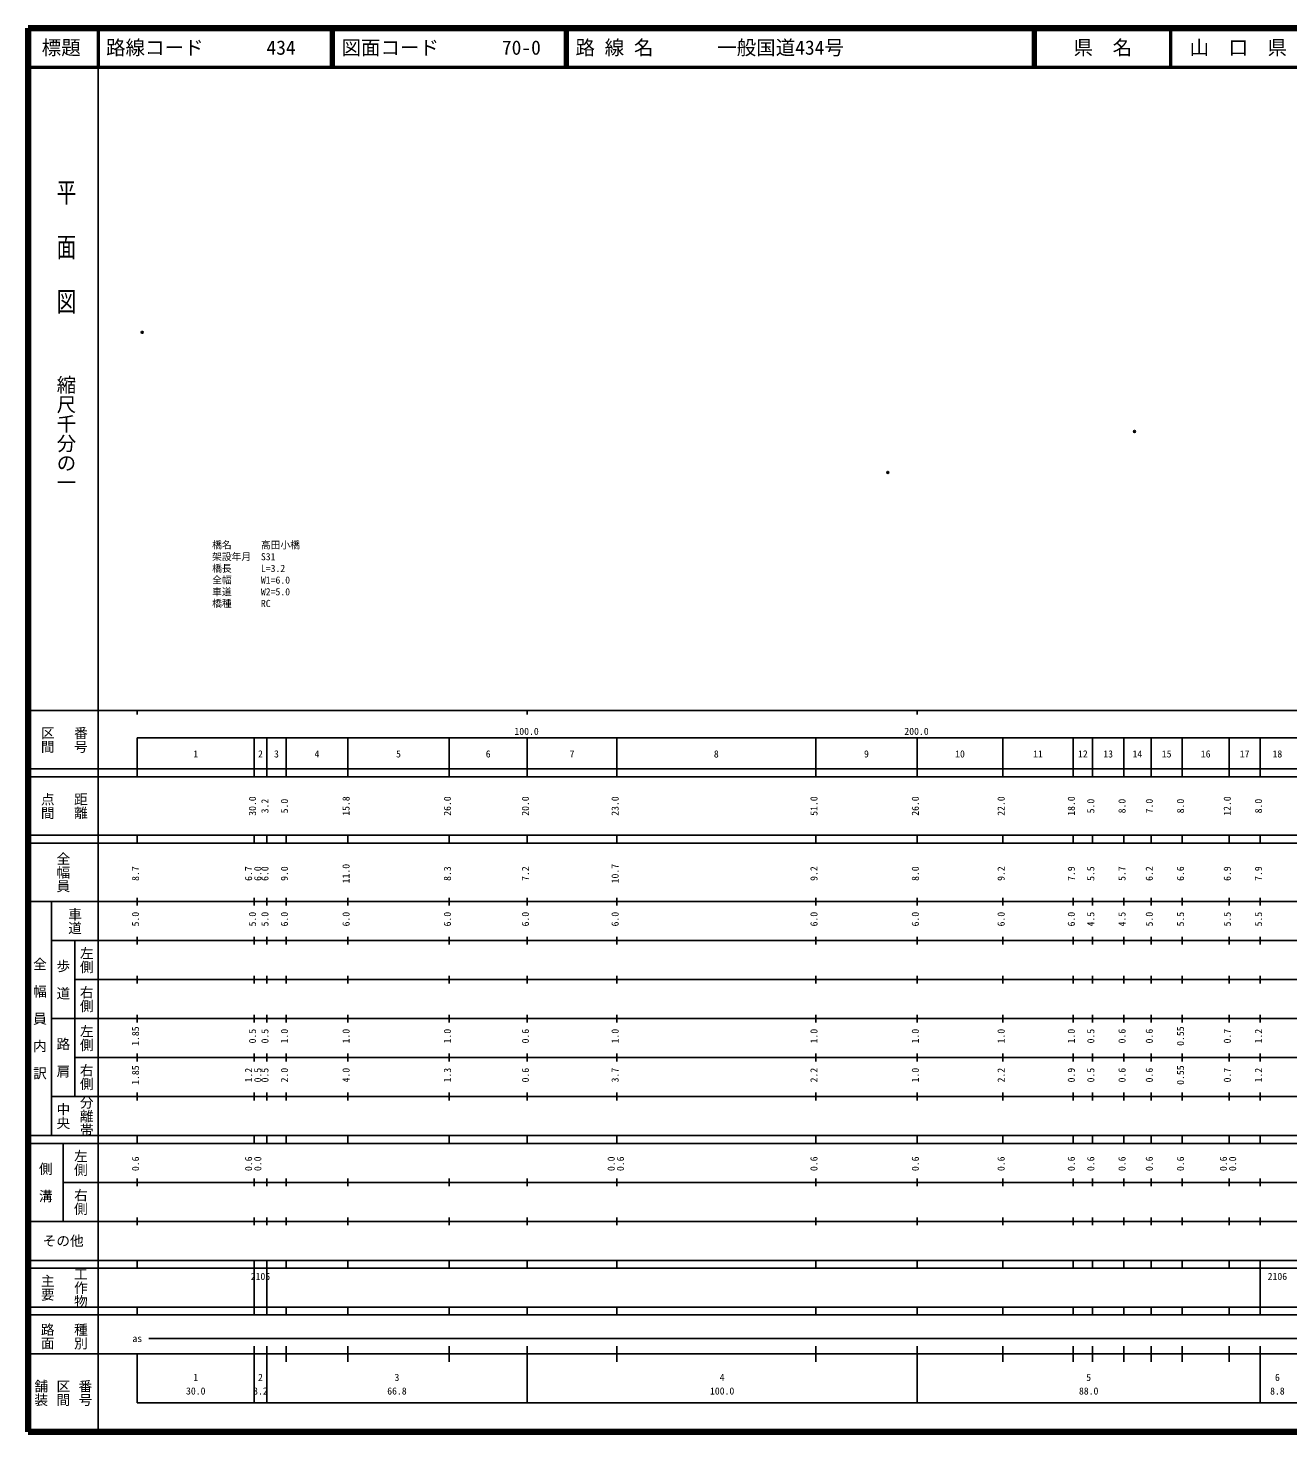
# Model space of a CAD drawing. Units: millimetres on the paper. Extents: x 40 to 680, y 20 to 380.
# Drawn here: x 40 to 363.1, y 20 to 380 of the extents above; entities that cross this region are included whole.
import ezdxf
from ezdxf.enums import TextEntityAlignment as Align

# ---------------------------------------------------------------- set-up
doc = ezdxf.new("R2010")
doc.units = ezdxf.units.MM
doc.header["$PDMODE"] = 32
doc.header["$PDSIZE"] = 0.5
for name, color, linetype in [('M-OTRS', 6, 'Continuous'), ('M-STR-HTXT', 7, 'Continuous'), ('M-TTL-TXT', 7, 'Continuous')]:
    doc.layers.add(name, color=color, linetype=linetype)
for name, color, linetype, lineweight in [('M-TTL', 2, 'Continuous', 140), ('M-TTL-BAND', 7, 'Continuous', 25), ('M-TTL-LINE', 7, 'Continuous', 50)]:
    doc.layers.add(name, color=color, linetype=linetype, lineweight=lineweight)
doc.styles.add('@ＭＳ ゴシック', font='')
doc.styles.add('ＭＳ ゴシック', font='')
doc.styles.get('@ＭＳ ゴシック').set_extended_font_data('@MS Gothic')
doc.styles.get('ＭＳ ゴシック').set_extended_font_data('MS Gothic')

msp = doc.modelspace()

# ---------------------------------------------------------------- linework, layer by layer
at = {"layer": 'M-OTRS'}
for p in [(69.281, 301.973), (323.756, 276.569), (260.47, 266.044)]:
    msp.add_point(p, dxfattribs=at)
at = {"layer": 'M-TTL'}
for p, q in [((40, 380), (40, 20)), ((680, 380), (40, 380)), ((40, 20), (680, 20))]:
    msp.add_line(p, q, dxfattribs=at)
at = {"layer": 'M-TTL-BAND'}
for p, q in [((58, 370), (58, 20)), ((40, 205), (579, 205)), ((68, 205), (68, 204)), ((168, 205), (168, 204)), ((268, 205), (268, 204)), ((68, 198), (579, 198)), ((68, 198), (68, 188)), ((98, 188), (98, 198)), ((101.2, 188), (101.2, 198)), ((106.2, 188), (106.2, 198)), ((122, 188), (122, 198)), ((148, 188), (148, 198)), ((168, 188), (168, 198)), ((191, 188), (191, 198)), ((242, 188), (242, 198)), ((268, 188), (268, 198)), ((290, 188), (290, 198)), ((308, 188), (308, 198)), ((313, 188), (313, 198)), ((321, 188), (321, 198)), ((328, 188), (328, 198)), ((336, 188), (336, 198)), ((348, 188), (348, 198)), ((356, 188), (356, 198)), ((40, 190), (579, 190)), ((40, 188), (579, 188)), ((40, 173), (579, 173)), ((68, 171), (68, 173)), ((98, 171), (98, 173)), ((101.2, 171), (101.2, 173)), ((106.2, 171), (106.2, 173)), ((122, 171), (122, 173)), ((148, 171), (148, 173)), ((168, 171), (168, 173)), ((191, 171), (191, 173)), ((242, 171), (242, 173)), ((268, 171), (268, 173)), ((290, 171), (290, 173)), ((308, 171), (308, 173)), ((313, 171), (313, 173)), ((321, 171), (321, 173)), ((328, 171), (328, 173)), ((336, 171), (336, 173)), ((348, 171), (348, 173)), ((356, 171), (356, 173)), ((40, 171), (579, 171)), ((40, 156), (579, 156)), ((46, 96), (46, 156)), ((68, 155), (68, 157)), ((98, 155), (98, 157)), ((101.2, 155), (101.2, 157)), ((106.2, 155), (106.2, 157)), ((122, 155), (122, 157)), ((148, 155), (148, 157)), ((168, 155), (168, 157)), ((191, 155), (191, 157)), ((242, 155), (242, 157)), ((268, 155), (268, 157)), ((290, 155), (290, 157)), ((308, 155), (308, 157)), ((313, 155), (313, 157)), ((321, 155), (321, 157)), ((328, 155), (328, 157)), ((336, 155), (336, 157)), ((348, 155), (348, 157)), ((356, 155), (356, 157)), ((46, 146), (579, 146)), ((52, 146), (52, 106)), ((68, 145), (68, 147)), ((98, 145), (98, 147)), ((101.2, 145), (101.2, 147)), ((106.2, 145), (106.2, 147)), ((122, 145), (122, 147)), ((148, 145), (148, 147)), ((168, 145), (168, 147)), ((191, 145), (191, 147)), ((242, 145), (242, 147)), ((268, 145), (268, 147)), ((290, 145), (290, 147)), ((308, 145), (308, 147)), ((313, 145), (313, 147)), ((321, 145), (321, 147)), ((328, 145), (328, 147)), ((336, 145), (336, 147)), ((348, 145), (348, 147)), ((356, 145), (356, 147)), ((68, 135), (68, 137)), ((98, 135), (98, 137)), ((101.2, 135), (101.2, 137)), ((106.2, 135), (106.2, 137)), ((122, 135), (122, 137)), ((148, 135), (148, 137)), ((168, 135), (168, 137)), ((191, 135), (191, 137)), ((242, 135), (242, 137)), ((268, 135), (268, 137)), ((290, 135), (290, 137)), ((308, 135), (308, 137)), ((313, 135), (313, 137)), ((321, 135), (321, 137)), ((328, 135), (328, 137)), ((336, 135), (336, 137)), ((348, 135), (348, 137)), ((356, 135), (356, 137)), ((52, 136), (579, 136)), ((46, 126), (579, 126)), ((68, 125), (68, 127)), ((98, 125), (98, 127)), ((101.2, 125), (101.2, 127)), ((106.2, 125), (106.2, 127)), ((122, 125), (122, 127)), ((148, 125), (148, 127)), ((168, 125), (168, 127)), ((191, 125), (191, 127)), ((242, 125), (242, 127)), ((268, 125), (268, 127)), ((290, 125), (290, 127)), ((308, 125), (308, 127)), ((313, 125), (313, 127)), ((321, 125), (321, 127)), ((328, 125), (328, 127)), ((336, 125), (336, 127)), ((348, 125), (348, 127)), ((356, 125), (356, 127)), ((52, 116), (579, 116)), ((68, 115), (68, 117)), ((98, 115), (98, 117)), ((101.2, 115), (101.2, 117)), ((106.2, 115), (106.2, 117)), ((122, 115), (122, 117)), ((148, 115), (148, 117)), ((168, 115), (168, 117)), ((191, 115), (191, 117)), ((242, 115), (242, 117)), ((268, 115), (268, 117)), ((290, 115), (290, 117)), ((308, 115), (308, 117)), ((313, 115), (313, 117)), ((321, 115), (321, 117)), ((328, 115), (328, 117)), ((336, 115), (336, 117)), ((348, 115), (348, 117)), ((356, 115), (356, 117)), ((46, 106), (579, 106)), ((68, 105), (68, 107)), ((98, 105), (98, 107)), ((101.2, 105), (101.2, 107)), ((106.2, 105), (106.2, 107)), ((122, 105), (122, 107)), ((148, 105), (148, 107)), ((168, 105), (168, 107)), ((191, 105), (191, 107)), ((242, 105), (242, 107)), ((268, 105), (268, 107)), ((290, 105), (290, 107)), ((308, 105), (308, 107)), ((313, 105), (313, 107)), ((321, 105), (321, 107)), ((328, 105), (328, 107)), ((336, 105), (336, 107)), ((348, 105), (348, 107)), ((356, 105), (356, 107)), ((40, 96), (579, 96)), ((40, 94), (579, 94)), ((49, 94), (49, 74)), ((68, 94), (68, 96)), ((98, 94), (98, 96)), ((101.2, 94), (101.2, 96)), ((106.2, 94), (106.2, 96)), ((122, 94), (122, 96)), ((148, 94), (148, 96)), ((168, 94), (168, 96)), ((191, 94), (191, 96)), ((242, 94), (242, 96)), ((268, 94), (268, 96)), ((290, 94), (290, 96)), ((308, 94), (308, 96)), ((313, 94), (313, 96)), ((321, 94), (321, 96)), ((328, 94), (328, 96)), ((336, 94), (336, 96)), ((348, 94), (348, 96)), ((356, 94), (356, 96)), ((49, 84), (579, 84)), ((68, 83), (68, 85)), ((98, 83), (98, 85)), ((101.2, 83), (101.2, 85)), ((106.2, 83), (106.2, 85)), ((122, 83), (122, 85)), ((148, 83), (148, 85)), ((168, 83), (168, 85)), ((191, 83), (191, 85)), ((242, 83), (242, 85)), ((268, 83), (268, 85)), ((290, 83), (290, 85)), ((308, 83), (308, 85)), ((313, 83), (313, 85)), ((321, 83), (321, 85)), ((328, 83), (328, 85)), ((336, 83), (336, 85)), ((348, 83), (348, 85)), ((356, 83), (356, 85)), ((40, 74), (579, 74)), ((68, 73), (68, 75)), ((98, 73), (98, 75)), ((101.2, 73), (101.2, 75)), ((106.2, 73), (106.2, 75)), ((122, 73), (122, 75)), ((148, 73), (148, 75)), ((168, 73), (168, 75)), ((191, 73), (191, 75)), ((242, 73), (242, 75)), ((268, 73), (268, 75)), ((290, 73), (290, 75)), ((308, 73), (308, 75)), ((313, 73), (313, 75)), ((321, 73), (321, 75)), ((328, 73), (328, 75)), ((336, 73), (336, 75)), ((348, 73), (348, 75)), ((356, 73), (356, 75)), ((40, 64), (579, 64)), ((40, 62), (579, 62)), ((68, 62), (68, 64)), ((98, 62), (98, 64)), ((98, 52), (98, 62)), ((101.2, 62), (101.2, 64)), ((101.2, 52), (101.2, 62)), ((106.2, 62), (106.2, 64)), ((122, 62), (122, 64)), ((148, 62), (148, 64)), ((168, 62), (168, 64)), ((191, 62), (191, 64)), ((242, 62), (242, 64)), ((268, 62), (268, 64)), ((290, 62), (290, 64)), ((308, 62), (308, 64)), ((313, 62), (313, 64)), ((321, 62), (321, 64)), ((328, 62), (328, 64)), ((336, 62), (336, 64)), ((348, 62), (348, 64)), ((356, 62), (356, 64)), ((356, 52), (356, 62)), ((40, 52), (579, 52)), ((68, 50), (68, 52)), ((98, 50), (98, 52)), ((101.2, 50), (101.2, 52)), ((106.2, 50), (106.2, 52)), ((122, 50), (122, 52)), ((148, 50), (148, 52)), ((168, 50), (168, 52)), ((191, 50), (191, 52)), ((242, 50), (242, 52)), ((268, 50), (268, 52)), ((290, 50), (290, 52)), ((308, 50), (308, 52)), ((313, 50), (313, 52)), ((321, 50), (321, 52)), ((328, 50), (328, 52)), ((336, 50), (336, 52)), ((348, 50), (348, 52)), ((356, 50), (356, 52)), ((40, 50), (579, 50)), ((71, 44), (565, 44)), ((40, 40), (579, 40)), ((68, 40), (68, 27.5)), ((98, 27.5), (98, 42)), ((101.2, 27.5), (101.2, 42)), ((106.2, 38), (106.2, 42)), ((122, 38), (122, 42)), ((148, 38), (148, 42)), ((168, 27.5), (168, 42)), ((191, 38), (191, 42)), ((242, 38), (242, 42)), ((268, 27.5), (268, 42)), ((290, 38), (290, 42)), ((308, 38), (308, 42)), ((313, 38), (313, 42)), ((321, 38), (321, 42)), ((328, 38), (328, 42)), ((336, 38), (336, 42)), ((348, 38), (348, 42)), ((356, 27.5), (356, 42)), ((68, 27.5), (579, 27.5))]:
    msp.add_line(p, q, dxfattribs=at)
at = {"layer": 'M-TTL-LINE'}
for p, q in [((58, 380), (58, 370)), ((117.75, 380), (117.75, 370)), ((118.25, 380), (118.25, 370)), ((177.75, 380), (177.75, 370)), ((178.25, 380), (178.25, 370)), ((297.75, 380), (297.75, 370)), ((298.25, 380), (298.25, 370)), ((333, 380), (333, 370)), ((40, 370), (680, 370))]:
    msp.add_line(p, q, dxfattribs=at)

# ---------------------------------------------------------------- texts
at = {"layer": 'M-STR-HTXT', "style": 'ＭＳ ゴシック'}
for s, p in [('橋名\u3000\u3000\u3000高田小橋', (87.208, 245.983)), ('架設年月\u3000S31', (87.208, 242.983)), ('橋長\u3000\u3000\u3000L=3.2', (87.208, 239.983)), ('全幅\u3000\u3000\u3000W1=6.0', (87.208, 236.983)), ('車道\u3000\u3000\u3000W2=5.0', (87.208, 233.983)), ('橋種\u3000\u3000\u3000RC', (87.208, 230.983))]:
    msp.add_text(s, height=1.833, dxfattribs=at).set_placement(p, align=Align.BOTTOM_LEFT)
at = {"layer": 'M-TTL-BAND', "style": '@ＭＳ ゴシック', "width": 1.4}
msp.add_text('平  面  図', height=3.666, rotation=270, dxfattribs=at).set_placement((49.777, 306.475), align=Align.MIDDLE_RIGHT)
at = {"layer": 'M-TTL-BAND', "style": '@ＭＳ ゴシック'}
msp.add_text('縮尺千分の一', height=3.666, rotation=270, dxfattribs=at).set_placement((49.777, 261.03), align=Align.MIDDLE_RIGHT)
for s, p in [('区間', (45, 197.5)), ('番号', (53.5, 197.5)), ('点間', (45, 180.5)), ('距離', (53.5, 180.5)), ('全幅員', (49, 163.5)), ('車道', (52, 151)), ('左側', (55, 141)), ('全\u3000幅\u3000員\u3000内\u3000訳', (43, 126)), ('歩\u3000道', (49, 136)), ('右側', (55, 131)), ('左側', (55, 121)), ('路\u3000肩', (49, 116)), ('右側', (55, 111)), ('分離帯', (55, 101)), ('中央', (49, 101)), ('左側', (53.5, 89)), ('側\u3000溝', (44.5, 84)), ('右側', (53.5, 79)), ('工作物', (53.5, 57)), ('主要', (45, 57)), ('路面', (45, 44.5)), ('種別', (53.5, 44.5)), ('舗装', (43.333, 30)), ('区間', (49, 30)), ('番号', (54.667, 30))]:
    msp.add_text(s, height=2.566, rotation=270, dxfattribs=at).set_placement(p, align=Align.MIDDLE_CENTER)
at = {"layer": 'M-TTL-BAND', "style": 'ＭＳ ゴシック'}
for s, p in [('100.0', (167.844, 198.195)), ('200.0', (267.844, 198.195)), ('1', (83, 192.405)), ('2', (99.6, 192.405)), ('3', (103.7, 192.405)), ('4', (114.1, 192.405)), ('5', (135, 192.405)), ('6', (158, 192.405)), ('7', (179.5, 192.405)), ('8', (216.5, 192.405)), ('9', (255, 192.405)), ('10', (279, 192.405)), ('11', (299, 192.405)), ('12', (310.5, 192.405)), ('13', (317, 192.405)), ('14', (324.5, 192.405)), ('15', (332, 192.405)), ('16', (342, 192.405)), ('17', (352, 192.405)), ('18', (360.4, 192.405)), ('as', (68, 42.5)), ('1', (83, 32.523)), ('2', (99.6, 32.523)), ('3', (134.6, 32.523)), ('4', (218, 32.523)), ('5', (312, 32.523)), ('6', (360.4, 32.523)), ('30.0', (83, 29.033)), ('3.2', (99.6, 29.033)), ('66.8', (134.6, 29.033)), ('100.0', (218, 29.033)), ('88.0', (312, 29.033)), ('8.8', (360.4, 29.033))]:
    msp.add_text(s, height=1.833, dxfattribs=at).set_placement(p, align=Align.BOTTOM_CENTER)
for s, p in [('30.0', (99, 180.5)), ('3.2', (102.2, 180.5)), ('5.0', (107.2, 180.5)), ('15.8', (123, 180.5)), ('26.0', (149, 180.5)), ('20.0', (169, 180.5)), ('23.0', (192, 180.5)), ('51.0', (243, 180.5)), ('26.0', (269, 180.5)), ('22.0', (291, 180.5)), ('18.0', (309, 180.5)), ('5.0', (314, 180.5)), ('8.0', (322, 180.5)), ('7.0', (329, 180.5)), ('8.0', (337, 180.5)), ('12.0', (349, 180.5)), ('8.0', (357, 180.5)), ('8.7', (69, 163.174)), ('6.7', (98, 163.174)), ('6.0', (100.37, 163.174)), ('6.0', (102.2, 163.174)), ('9.0', (107.2, 163.174)), ('11.0', (123, 163.174)), ('8.3', (149, 163.174)), ('7.2', (169, 163.174)), ('10.7', (192, 163.174)), ('9.2', (243, 163.174)), ('8.0', (269, 163.174)), ('9.2', (291, 163.174)), ('7.9', (309, 163.174)), ('5.5', (314, 163.174)), ('5.7', (322, 163.174)), ('6.2', (329, 163.174)), ('6.6', (337, 163.174)), ('6.9', (349, 163.174)), ('7.9', (357, 163.174)), ('5.0', (69, 151.5)), ('5.0', (99, 151.5)), ('5.0', (102.2, 151.5)), ('6.0', (107.2, 151.5)), ('6.0', (123, 151.5)), ('6.0', (149, 151.5)), ('6.0', (169, 151.5)), ('6.0', (192, 151.5)), ('6.0', (243, 151.5)), ('6.0', (269, 151.5)), ('6.0', (291, 151.5)), ('6.0', (309, 151.5)), ('4.5', (314, 151.5)), ('4.5', (322, 151.5)), ('5.0', (329, 151.5)), ('5.5', (337, 151.5)), ('5.5', (349, 151.5)), ('5.5', (357, 151.5)), ('1.85', (69, 121.5)), ('0.5', (99, 121.5)), ('0.5', (102.2, 121.5)), ('1.0', (107.2, 121.5)), ('1.0', (123, 121.5)), ('1.0', (149, 121.5)), ('0.6', (169, 121.5)), ('1.0', (192, 121.5)), ('1.0', (243, 121.5)), ('1.0', (269, 121.5)), ('1.0', (291, 121.5)), ('1.0', (309, 121.5)), ('0.5', (314, 121.5)), ('0.6', (322, 121.5)), ('0.6', (329, 121.5)), ('0.55', (337, 121.5)), ('0.7', (349, 121.5)), ('1.2', (357, 121.5)), ('1.85', (69, 111.5)), ('1.2', (98, 111.5)), ('0.5', (100.37, 111.5)), ('0.5', (102.2, 111.5)), ('2.0', (107.2, 111.5)), ('4.0', (123, 111.5)), ('1.3', (149, 111.5)), ('0.6', (169, 111.5)), ('3.7', (192, 111.5)), ('2.2', (243, 111.5)), ('1.0', (269, 111.5)), ('2.2', (291, 111.5)), ('0.9', (309, 111.5)), ('0.5', (314, 111.5)), ('0.6', (322, 111.5)), ('0.6', (329, 111.5)), ('0.55', (337, 111.5)), ('0.7', (349, 111.5)), ('1.2', (357, 111.5)), ('0.6', (69, 88.764)), ('0.6', (98, 88.764)), ('0.0', (100.37, 88.764)), ('0.0', (191, 88.764)), ('0.6', (193.37, 88.764)), ('0.6', (243, 88.764)), ('0.6', (269, 88.764)), ('0.6', (291, 88.764)), ('0.6', (309, 88.764)), ('0.6', (314, 88.764)), ('0.6', (322, 88.764)), ('0.6', (329, 88.764)), ('0.6', (337, 88.764)), ('0.6', (348, 88.764)), ('0.0', (350.37, 88.764))]:
    msp.add_text(s, height=1.833, rotation=90, dxfattribs=at).set_placement(p, align=Align.BOTTOM_CENTER)
msp.add_text('その他', height=2.566, dxfattribs=at).set_placement((49, 69), align=Align.MIDDLE_CENTER)
for s, p in [('2105', (97.1, 58.405)), ('2106', (357.9, 58.405))]:
    msp.add_text(s, height=1.833, dxfattribs=at).set_placement(p, align=Align.BOTTOM_LEFT)
at = {"layer": 'M-TTL-TXT', "style": 'ＭＳ ゴシック'}
for s, p in [('標題', (48.5, 375)), ('県\u3000名', (315.625, 375)), ('山\u3000口\u3000県', (350.375, 375))]:
    msp.add_text(s, height=3.666, dxfattribs=at).set_placement(p, align=Align.MIDDLE_CENTER)
for s, p in [('路線コード', (60, 375)), ('434', (101.142, 375)), ('図面コード', (120.38, 375)), ('70-0', (161.521, 375)), ('路 線 名', (180.38, 375)), ('一般国道434号', (216.734, 375))]:
    msp.add_text(s, height=3.666, dxfattribs=at).set_placement(p, align=Align.MIDDLE_LEFT)

doc.saveas('drawing.dxf')
